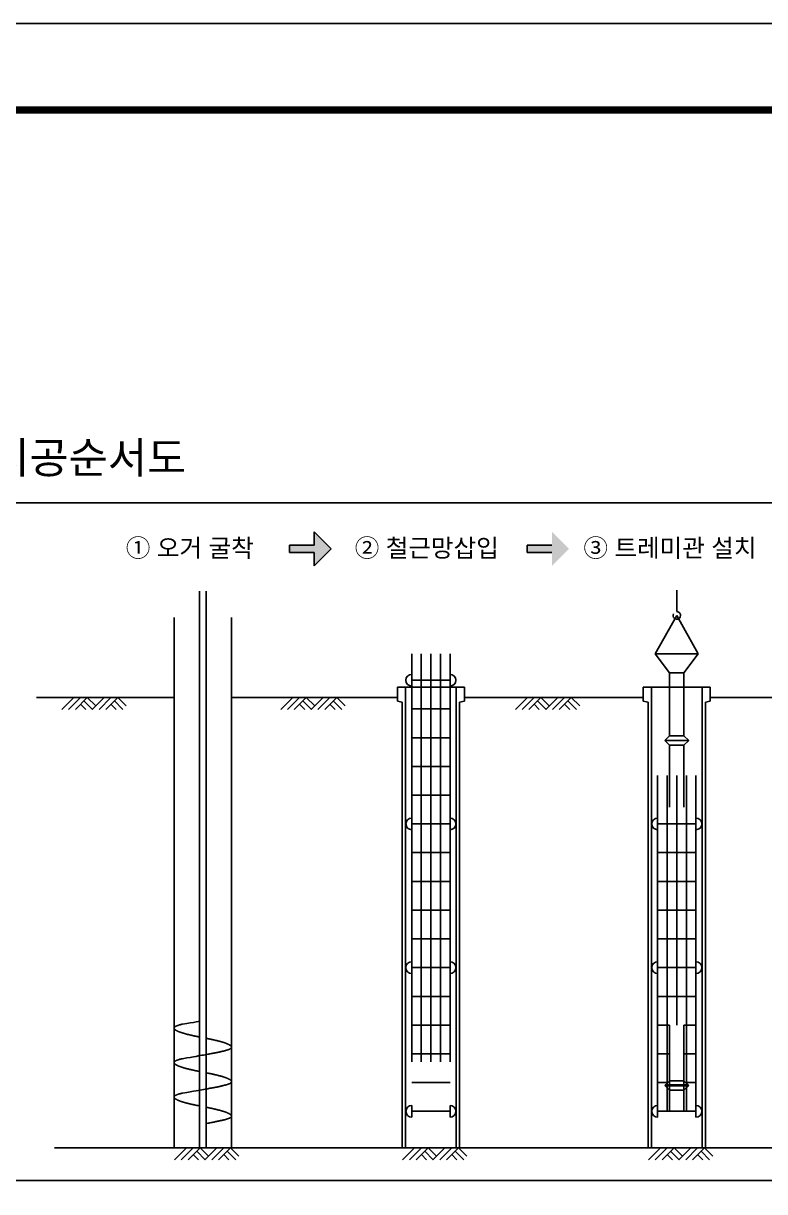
# Model space of a CAD drawing. Header units: millimetres. Extents: x 1073475 to 2890243, y -1340830 to -367733.
# Drawn here: x 2765206 to 2766748, y -370163 to -367733 of the extents above; entities that cross this region are included whole.
import ezdxf
from ezdxf.enums import TextEntityAlignment as Align

# ---------------------------------------------------------------- set-up
doc = ezdxf.new("R2010")
doc.units = ezdxf.units.MM
doc.header["$LTSCALE"] = 50
doc.linetypes.add('CENTER2', pattern=[28.575, 19.05, -3.175, 3.175, -3.175])
for name, color, linetype in [('0-TEXT-1', 7, 'Continuous'), ('11', 11, 'Continuous'), ('2', 3, 'Continuous'), ('3', 3, 'Continuous'), ('4', 4, 'Continuous'), ('5', 6, 'CENTER2'), ('6', 6, 'Continuous'), ('C-DIM', 7, 'Continuous'), ('C-DIM-1', 9, 'Continuous'), ('TEX', 3, 'Continuous'), ('TEXT', 3, 'Continuous'), ('단면', 4, 'Continuous')]:
    doc.layers.add(name, color=color, linetype=linetype)
doc.styles.add('RXHG', font='arial.ttf')
doc.styles.add('돋움', font='')
doc.styles.get('돋움').set_extended_font_data('Dotum')

# ---------------------------------------------------------------- blocks, each defined once
blk = doc.blocks.new('dbox')
at = {"layer": '11'}
blk.add_line((4288, 57600), (81088, 57600), dxfattribs=at)
at = {"layer": '11', "const_width": 150}
blk.add_lwpolyline([(81088, 1800), (4288, 1800), (4288, 57600), (81088, 57600)], close=True, dxfattribs=at)
at = {"layer": 'TEXT', "color": 7}
blk.add_line((0, 59400), (84100, 59400), dxfattribs=at)
at = {"layer": 'TEX', "color": 6, "linetype": 'Continuous', "style": 'RXHG', "width": 1}
for tag, p in [('일자', (76628, 15972)), ('축척', (76628, 13925)), ('설계번호', (76684, 12170))]:
    blk.add_attdef(tag, p, '', height=300, dxfattribs=at)
at = {"layer": 'TEX', "color": 7, "linetype": 'Continuous', "style": 'RXHG', "width": 1}
blk.add_attdef('파일명', (81840, 4453), '', height=300, rotation=90, dxfattribs=at)
at = {"layer": 'TEX', "linetype": 'Continuous', "style": 'RXHG', "width": 1}
for tag, p in [('도면명-1', (77799, 3389)), ('도면명-2', (77799, 2662))]:
    blk.add_attdef(tag, text='', height=400, dxfattribs=at).set_placement(p, align=Align.CENTER)
blk = doc.blocks.new('GRNDMRK')
at = {"color": 3}
for p, q in [((-6.41, -2.5), (-3.91, 0)), ((-5, -2.5), (-2.5, 0)), ((-3.59, -2.5), (-1.09, 0)), ((-1.09, 0), (0.67, -1.76)), ((-0.07, -2.5), (2.43, 0)), ((1.35, -2.5), (3.85, 0)), ((2.76, -2.5), (5.26, 0)), ((5.26, 0), (7.02, -1.76)), ((-2.5, -1.41), (-1.41, -2.5)), ((-1.79, -0.71), (0, -2.5)), ((3.85, -1.41), (4.93, -2.5)), ((4.55, -0.71), (6.35, -2.5))]:
    blk.add_line(p, q, dxfattribs=at)
blk = doc.blocks.new('A$C6A673AB1')
at = {"layer": '6'}
blk.add_hatch(color=256, dxfattribs=at).paths.add_polyline_path([(-50.3, -897.5), (-51.4, -896.3), (-105.1, -896.3), (-106.2, -897.5), (-105.1, -898.6), (-51.4, -898.6)])
at = {"layer": 'C-DIM-1', "ltscale": 0.2}
h = blk.add_hatch(color=0, dxfattribs=at)
h.dxf.hatch_style = 1
h.paths.add_polyline_path([(-885.1, 355.4), (-925.1, 395.4), (-925.1, 364.1), (-982.6, 364.1), (-982.6, 346.7), (-925.1, 346.7), (-925.1, 315.4)])
h = blk.add_hatch(color=0, dxfattribs=at)
h.dxf.hatch_style = 1
h.paths.add_polyline_path([(-329.9, 355.4), (-369.9, 395.4), (-369.9, 364.1), (-427.5, 364.1), (-427.5, 346.7), (-369.9, 346.7), (-369.9, 315.4)])
at = {"layer": '2'}
for p, q in [((-1252.1, 195.1), (-1252.1, -1043.2)), ((-1117.9, 195.1), (-1117.9, -1043.2)), ((-730.8, 32.1), (-730.8, 0)), ((-730.8, 32.1), (-574.2, 32.1)), ((-711.7, 32.1), (-711.7, -1043.2)), ((-593.2, 32.1), (-593.2, -1043.2)), ((-574.2, 32.1), (-574.2, 0)), ((-156.5, 32.1), (-156.5, 0)), ((-156.5, 32.1), (0, 32.1)), ((-137.5, 32.1), (-137.5, -1043.2)), ((-19, 32.1), (-19, -1043.2)), ((0, 32.1), (0, 0)), ((-145.4, -2.8), (-156.5, 0)), ((-11.2, -2.8), (0, 0)), ((-719.6, -2.8), (-730.8, 0)), ((-719.6, -2.8), (-719.6, -1043.2)), ((-585.4, -2.8), (-574.2, 0)), ((-585.4, -2.8), (-585.4, -1043.2)), ((-145.4, -2.8), (-145.4, -1043.2)), ((-11.2, -2.8), (-11.2, -1043.2)), ((-1252.1, -1043.2), (-1117.9, -1043.2)), ((-719.6, -1043.2), (-585.4, -1043.2)), ((-145.4, -1043.2), (-11.2, -1043.2))]:
    blk.add_line(p, q, dxfattribs=at)
at = {"layer": '3'}
for p, q in [((-1573.4, 8.4), (-1252.1, 8.4)), ((-1117.9, 8.4), (-730.8, 8.4)), ((-574.2, 8.4), (-156.5, 8.4)), ((0, 8.4), (458.6, 8.4))]:
    blk.add_line(p, q, dxfattribs=at)
at = {"layer": '4'}
for p, q in [((-1192.8, -1043.2), (-1192.8, 256.5)), ((-1177.2, -1043.2), (-1177.2, 256.5)), ((-652.5, 48.6), (-607.8, 48.6)), ((-697.2, -18.5), (-607.8, -18.5)), ((-697.2, -85.6), (-607.8, -85.6)), ((-697.2, -152.7), (-607.8, -152.7)), ((-697.2, -219.7), (-607.8, -219.7)), ((-697.2, -286.8), (-607.8, -286.8)), ((-123, -286.8), (-33.5, -286.8)), ((-697.2, -353.9), (-607.8, -353.9)), ((-123, -353.9), (-33.5, -353.9)), ((-697.2, -421), (-607.8, -421)), ((-123, -421), (-33.5, -421)), ((-697.2, -488.1), (-607.8, -488.1)), ((-123, -488.1), (-33.5, -488.1)), ((-697.2, -555.2), (-607.8, -555.2)), ((-123, -555.2), (-33.5, -555.2)), ((-697.2, -622.3), (-607.8, -622.3)), ((-123, -622.3), (-33.5, -622.3)), ((-697.2, -689.4), (-607.8, -689.4)), ((-123, -689.4), (-33.5, -689.4)), ((-1252, -763.1), (-1252.1, -763.4)), ((-1252.1, -763.4), (-1252.1, -763.6)), ((-1252.1, -763.6), (-1252, -763.9)), ((-1251.9, -762.6), (-1252, -762.8)), ((-1252, -762.8), (-1252, -763.1)), ((-1251.8, -762.3), (-1251.9, -762.6)), ((-1251.6, -762), (-1251.8, -762.3)), ((-1251.5, -761.8), (-1251.6, -762)), ((-1251.2, -761.5), (-1251.5, -761.8)), ((-1251, -761.2), (-1251.2, -761.5)), ((-1250.7, -761), (-1251, -761.2)), ((-1250.4, -760.7), (-1250.7, -761)), ((-1250.1, -760.4), (-1250.4, -760.7)), ((-1249.7, -760.2), (-1250.1, -760.4)), ((-1249.3, -759.9), (-1249.7, -760.2)), ((-1248.8, -759.6), (-1249.3, -759.9)), ((-1248.3, -759.4), (-1248.8, -759.6)), ((-1247.8, -759.1), (-1248.3, -759.4)), ((-1247.2, -758.8), (-1247.8, -759.1)), ((-1246.6, -758.5), (-1247.2, -758.8)), ((-1245.9, -758.3), (-1246.6, -758.5)), ((-1245.2, -758), (-1245.9, -758.3)), ((-1244.4, -757.7), (-1245.2, -758)), ((-1243.6, -757.4), (-1244.4, -757.7)), ((-1242.8, -757.1), (-1243.6, -757.4)), ((-1241.9, -756.8), (-1242.8, -757.1)), ((-1240.9, -756.5), (-1241.9, -756.8)), ((-1239.9, -756.2), (-1240.9, -756.5)), ((-1238.8, -755.9), (-1239.9, -756.2)), ((-1237.7, -755.6), (-1238.8, -755.9)), ((-1236.5, -755.3), (-1237.7, -755.6)), ((-1235.3, -755), (-1236.5, -755.3)), ((-1234.3, -754.7), (-1235.3, -755)), ((-1232.6, -754.4), (-1234.3, -754.7)), ((-1222.7, -752.8), (-1232.6, -754.4)), ((-1214.2, -751.3), (-1222.7, -752.8)), ((-1207, -750.1), (-1214.2, -751.3)), ((-1200.9, -749), (-1207, -750.1)), ((-1195.7, -748.1), (-1200.9, -749)), ((-1192.8, -747.6), (-1195.7, -748.1)), ((-697.2, -756.5), (-607.8, -756.5)), ((-123, -756.5), (-95, -756.5)), ((-61.5, -756.5), (-33.5, -756.5)), ((-1252, -763.9), (-1252, -764.2)), ((-1252, -764.2), (-1251.9, -764.5)), ((-1251.9, -764.5), (-1251.8, -764.7)), ((-1251.8, -764.7), (-1251.7, -765)), ((-1251.7, -765), (-1251.5, -765.3)), ((-1251.5, -765.3), (-1251.3, -765.5)), ((-1251.3, -765.5), (-1251.1, -765.8)), ((-1251.1, -765.8), (-1250.9, -766.1)), ((-1250.9, -766.1), (-1250.6, -766.4)), ((-1250.6, -766.4), (-1250.3, -766.6)), ((-1250.3, -766.6), (-1250, -766.9)), ((-1250, -766.9), (-1249.7, -767.2)), ((-1249.7, -767.2), (-1249.4, -767.5)), ((-1249.4, -767.5), (-1249, -767.8)), ((-1249, -767.8), (-1248.6, -768)), ((-1248.6, -768), (-1248.2, -768.3)), ((-1248.2, -768.3), (-1247.7, -768.6)), ((-1247.7, -768.6), (-1247.3, -768.9)), ((-1247.3, -768.9), (-1246.8, -769.1)), ((-1246.8, -769.1), (-1246.3, -769.4)), ((-1246.3, -769.4), (-1245.7, -769.7)), ((-1245.7, -769.7), (-1245.2, -770)), ((-1245.2, -770), (-1244.6, -770.2)), ((-1244.6, -770.2), (-1244, -770.5)), ((-1244, -770.5), (-1243.4, -770.8)), ((-1243.4, -770.8), (-1242.8, -771.1)), ((-1242.8, -771.1), (-1242.2, -771.4)), ((-1242.2, -771.4), (-1241.5, -771.6)), ((-1241.5, -771.6), (-1240.8, -771.9)), ((-1240.8, -771.9), (-1240.1, -772.2)), ((-1240.1, -772.2), (-1239.4, -772.5)), ((-1239.4, -772.5), (-1238.7, -772.7)), ((-1238.7, -772.7), (-1237.9, -773)), ((-1237.9, -773), (-1237.2, -773.3)), ((-1237.2, -773.3), (-1236.4, -773.5)), ((-1236.4, -773.5), (-1235.6, -773.8)), ((-1235.6, -773.8), (-1234.8, -774.1)), ((-1234.8, -774.1), (-1234, -774.4)), ((-1234, -774.4), (-1233.1, -774.6)), ((-1233.1, -774.6), (-1232.3, -774.9)), ((-1232.3, -774.9), (-1231.4, -775.2)), ((-1231.4, -775.2), (-1230.5, -775.4)), ((-1230.5, -775.4), (-1229.6, -775.7)), ((-1229.6, -775.7), (-1228.7, -776)), ((-1228.7, -776), (-1227.8, -776.2)), ((-1227.8, -776.2), (-1226.9, -776.5)), ((-1226.9, -776.5), (-1225.9, -776.8)), ((-1225.9, -776.8), (-1225, -777)), ((-1225, -777), (-1224, -777.3)), ((-1224, -777.3), (-1223, -777.5)), ((-1223, -777.5), (-1222, -777.8)), ((-1222, -777.8), (-1221, -778.1)), ((-1221, -778.1), (-1220, -778.3)), ((-1220, -778.3), (-1219, -778.6)), ((-1219, -778.6), (-1218, -778.8)), ((-1218, -778.8), (-1217, -779.1)), ((-1217, -779.1), (-1215.9, -779.3)), ((-1215.9, -779.3), (-1214.9, -779.6)), ((-1214.9, -779.6), (-1213.8, -779.8)), ((-1213.8, -779.8), (-1212.7, -780.1)), ((-1212.7, -780.1), (-1211.7, -780.3)), ((-1211.7, -780.3), (-1210.6, -780.6)), ((-1210.6, -780.6), (-1209.5, -780.8)), ((-1209.5, -780.8), (-1208.4, -781)), ((-1208.4, -781), (-1207.3, -781.3)), ((-1207.3, -781.3), (-1206.2, -781.5)), ((-1206.2, -781.5), (-1205.1, -781.8)), ((-1205.1, -781.8), (-1204, -782)), ((-1204, -782), (-1202.9, -782.2)), ((-1202.9, -782.2), (-1201.8, -782.5)), ((-1201.8, -782.5), (-1200.6, -782.7)), ((-1200.6, -782.7), (-1199.5, -782.9)), ((-1199.5, -782.9), (-1198.4, -783.2)), ((-1198.4, -783.2), (-1197.2, -783.4)), ((-1197.2, -783.4), (-1196.1, -783.6)), ((-1196.1, -783.6), (-1192.8, -784.3)), ((-1177.2, -787.3), (-1166.1, -789.6)), ((-1175.2, -787.8), (-1174, -788)), ((-1174, -788), (-1172.9, -788.2)), ((-1172.9, -788.2), (-1171.7, -788.5)), ((-1171.7, -788.5), (-1170.6, -788.7)), ((-1170.6, -788.7), (-1169.5, -788.9)), ((-1169.5, -788.9), (-1168.4, -789.2)), ((-1168.4, -789.2), (-1167.2, -789.4)), ((-1166.1, -789.6), (-1165, -789.9)), ((-1165, -789.9), (-1163.9, -790.1)), ((-1163.9, -790.1), (-1162.8, -790.3)), ((-1162.8, -790.3), (-1161.7, -790.6)), ((-1161.7, -790.6), (-1160.6, -790.8)), ((-1160.6, -790.8), (-1159.5, -791.1)), ((-1159.5, -791.1), (-1158.4, -791.3)), ((-1158.4, -791.3), (-1157.4, -791.6)), ((-1157.4, -791.6), (-1156.3, -791.8)), ((-1156.3, -791.8), (-1155.2, -792.1)), ((-1155.2, -792.1), (-1154.2, -792.3)), ((-1154.2, -792.3), (-1153.1, -792.6)), ((-1153.1, -792.6), (-1152.1, -792.8)), ((-1152.1, -792.8), (-1151.1, -793.1)), ((-1151.1, -793.1), (-1150.1, -793.3)), ((-1150.1, -793.3), (-1149.1, -793.6)), ((-1149.1, -793.6), (-1148.1, -793.8)), ((-1148.1, -793.8), (-1147.1, -794.1)), ((-1147.1, -794.1), (-1146.1, -794.3)), ((-1146.1, -794.3), (-1145.1, -794.6)), ((-1145.1, -794.6), (-1144.2, -794.9)), ((-1144.2, -794.9), (-1143.2, -795.1)), ((-1143.2, -795.1), (-1142.3, -795.4)), ((-1142.3, -795.4), (-1141.4, -795.7)), ((-1140.3, -818), (-1141.9, -818.3)), ((-1141.4, -795.7), (-1140.5, -795.9)), ((-1140.5, -795.9), (-1139.6, -796.2)), ((-1138.9, -817.6), (-1140.3, -818)), ((-1139.6, -796.2), (-1138.7, -796.5)), ((-1137.5, -817.3), (-1138.9, -817.6)), ((-1138.7, -796.5), (-1137.8, -796.7)), ((-1137.8, -796.7), (-1137, -797)), ((-1136.1, -817), (-1137.5, -817.3)), ((-1137, -797), (-1136.2, -797.3)), ((-1136.2, -797.3), (-1135.3, -797.5)), ((-1134.8, -816.6), (-1136.1, -817)), ((-1135.3, -797.5), (-1134.5, -797.8)), ((-1133.6, -816.3), (-1134.8, -816.6)), ((-1134.5, -797.8), (-1133.7, -798.1)), ((-1133.7, -798.1), (-1132.9, -798.3)), ((-1132.4, -816), (-1133.6, -816.3)), ((-1132.9, -798.3), (-1132.2, -798.6)), ((-1131.3, -815.7), (-1132.4, -816)), ((-1132.2, -798.6), (-1131.4, -798.9)), ((-1131.4, -798.9), (-1130.7, -799.2)), ((-1130.2, -815.4), (-1131.3, -815.7)), ((-1130.7, -799.2), (-1130, -799.4)), ((-1129.2, -815.1), (-1130.2, -815.4)), ((-1130, -799.4), (-1129.3, -799.7)), ((-1129.3, -799.7), (-1128.6, -800)), ((-1128.2, -814.8), (-1129.2, -815.1)), ((-1128.6, -800), (-1128, -800.3)), ((-1127.3, -814.5), (-1128.2, -814.8)), ((-1128, -800.3), (-1127.3, -800.5)), ((-1127.3, -800.5), (-1126.7, -800.8)), ((-1126.5, -814.2), (-1127.3, -814.5)), ((-1126.7, -800.8), (-1126.1, -801.1)), ((-1125.7, -813.9), (-1126.5, -814.2)), ((-1126.1, -801.1), (-1125.5, -801.4)), ((-1124.9, -813.6), (-1125.7, -813.9)), ((-1125.5, -801.4), (-1124.9, -801.7)), ((-1124.9, -801.7), (-1124.4, -801.9)), ((-1124.2, -813.4), (-1124.9, -813.6)), ((-1124.4, -801.9), (-1123.9, -802.2)), ((-1123.5, -813.1), (-1124.2, -813.4)), ((-1123.9, -802.2), (-1123.3, -802.5)), ((-1122.9, -812.8), (-1123.5, -813.1)), ((-1123.3, -802.5), (-1122.9, -802.8)), ((-1122.9, -802.8), (-1122.4, -803)), ((-1122.3, -812.5), (-1122.9, -812.8)), ((-1122.4, -803), (-1122, -803.3)), ((-1121.8, -812.3), (-1122.3, -812.5)), ((-1122, -803.3), (-1121.5, -803.6)), ((-1121.3, -812), (-1121.8, -812.3)), ((-1121.5, -803.6), (-1121.1, -803.9)), ((-1120.8, -811.7), (-1121.3, -812)), ((-1121.1, -803.9), (-1120.8, -804.1)), ((-1120.8, -804.1), (-1120.4, -804.4)), ((-1120.4, -811.5), (-1120.8, -811.7)), ((-1120.4, -804.4), (-1120.1, -804.7)), ((-1120, -811.2), (-1120.4, -811.5)), ((-1120.1, -804.7), (-1119.8, -805)), ((-1119.7, -810.9), (-1120, -811.2)), ((-1119.8, -805), (-1119.5, -805.3)), ((-1119.4, -810.7), (-1119.7, -810.9)), ((-1119.5, -805.3), (-1119.2, -805.5)), ((-1119.1, -810.4), (-1119.4, -810.7)), ((-1119.2, -805.5), (-1119, -805.8)), ((-1118.9, -810.1), (-1119.1, -810.4)), ((-1119, -805.8), (-1118.8, -806.1)), ((-1118.7, -809.9), (-1118.9, -810.1)), ((-1118.8, -806.1), (-1118.6, -806.3)), ((-1118.5, -809.6), (-1118.7, -809.9)), ((-1118.6, -806.3), (-1118.4, -806.6)), ((-1118.3, -809.3), (-1118.5, -809.6)), ((-1118.4, -806.6), (-1118.3, -806.9)), ((-1118.3, -806.9), (-1118.2, -807.2)), ((-1118.2, -809.1), (-1118.3, -809.3)), ((-1118.2, -807.2), (-1118.1, -807.4)), ((-1118.1, -808.8), (-1118.2, -809.1)), ((-1118.1, -807.4), (-1118.1, -807.7)), ((-1118.1, -807.7), (-1118, -808)), ((-1118, -808.3), (-1118.1, -808.5)), ((-1118.1, -808.5), (-1118.1, -808.8)), ((-1118, -808), (-1118, -808.3)), ((-1252, -843.6), (-1252.1, -843.8)), ((-1252.1, -843.8), (-1252.1, -844.1)), ((-1252.1, -844.1), (-1252, -844.4)), ((-1251.9, -843), (-1252, -843.3)), ((-1252, -843.3), (-1252, -843.6)), ((-1252, -844.4), (-1252, -844.6)), ((-1252, -844.6), (-1251.9, -844.9)), ((-1251.8, -842.8), (-1251.9, -843)), ((-1251.9, -844.9), (-1251.8, -845.2)), ((-1251.6, -842.5), (-1251.8, -842.8)), ((-1251.8, -845.2), (-1251.7, -845.5)), ((-1251.7, -845.5), (-1251.5, -845.7)), ((-1251.5, -842.2), (-1251.6, -842.5)), ((-1251.2, -842), (-1251.5, -842.2)), ((-1251, -841.7), (-1251.2, -842)), ((-1250.7, -841.4), (-1251, -841.7)), ((-1250.4, -841.2), (-1250.7, -841.4)), ((-1250.1, -840.9), (-1250.4, -841.2)), ((-1249.7, -840.6), (-1250.1, -840.9)), ((-1249.3, -840.4), (-1249.7, -840.6)), ((-1248.8, -840.1), (-1249.3, -840.4)), ((-1248.3, -839.8), (-1248.8, -840.1)), ((-1247.8, -839.6), (-1248.3, -839.8)), ((-1247.2, -839.3), (-1247.8, -839.6)), ((-1246.6, -839), (-1247.2, -839.3)), ((-1245.9, -838.7), (-1246.6, -839)), ((-1245.2, -838.5), (-1245.9, -838.7)), ((-1244.4, -838.2), (-1245.2, -838.5)), ((-1243.6, -837.9), (-1244.4, -838.2)), ((-1242.8, -837.6), (-1243.6, -837.9)), ((-1241.9, -837.3), (-1242.8, -837.6)), ((-1240.9, -837), (-1241.9, -837.3)), ((-1239.9, -836.7), (-1240.9, -837)), ((-1238.8, -836.4), (-1239.9, -836.7)), ((-1237.7, -836.1), (-1238.8, -836.4)), ((-1236.5, -835.8), (-1237.7, -836.1)), ((-1235.3, -835.5), (-1236.5, -835.8)), ((-1234.3, -835.2), (-1235.3, -835.5)), ((-1232.6, -834.9), (-1234.3, -835.2)), ((-1222.7, -833.2), (-1232.6, -834.9)), ((-1214.2, -831.8), (-1222.7, -833.2)), ((-1207, -830.5), (-1214.2, -831.8)), ((-1200.9, -829.5), (-1207, -830.5)), ((-1195.7, -828.6), (-1200.9, -829.5)), ((-1191.2, -827.8), (-1195.7, -828.6)), ((-1187.1, -827.1), (-1191.2, -827.8)), ((-1183.4, -826.4), (-1187.1, -827.1)), ((-1179.9, -825.8), (-1183.4, -826.4)), ((-1176.7, -825.2), (-1179.9, -825.8)), ((-1173.7, -824.7), (-1176.7, -825.2)), ((-1170.9, -824.1), (-1173.7, -824.7)), ((-1168.3, -823.7), (-1170.9, -824.1)), ((-1165.8, -823.2), (-1168.3, -823.7)), ((-1163.4, -822.7), (-1165.8, -823.2)), ((-1161.1, -822.3), (-1163.4, -822.7)), ((-1158.8, -821.8), (-1161.1, -822.3)), ((-1156.7, -821.4), (-1158.8, -821.8)), ((-1154.6, -821), (-1156.7, -821.4)), ((-1152.5, -820.6), (-1154.6, -821)), ((-1150.6, -820.2), (-1152.5, -820.6)), ((-1148.7, -819.8), (-1150.6, -820.2)), ((-1146.9, -819.4), (-1148.7, -819.8)), ((-1145.2, -819.1), (-1146.9, -819.4)), ((-1143.5, -818.7), (-1145.2, -819.1)), ((-1141.9, -818.3), (-1143.5, -818.7)), ((-697.2, -823.6), (-607.8, -823.6)), ((-123, -823.6), (-95, -823.6)), ((-61.5, -823.6), (-33.5, -823.6)), ((-1251.5, -845.7), (-1251.3, -846)), ((-1251.3, -846), (-1251.1, -846.3)), ((-1251.1, -846.3), (-1250.9, -846.6)), ((-1250.9, -846.6), (-1250.6, -846.8)), ((-1250.6, -846.8), (-1250.3, -847.1)), ((-1250.3, -847.1), (-1250, -847.4)), ((-1250, -847.4), (-1249.7, -847.7)), ((-1249.7, -847.7), (-1249.4, -847.9)), ((-1249.4, -847.9), (-1249, -848.2)), ((-1249, -848.2), (-1248.6, -848.5)), ((-1248.6, -848.5), (-1248.2, -848.8)), ((-1248.2, -848.8), (-1247.7, -849)), ((-1247.7, -849), (-1247.3, -849.3)), ((-1247.3, -849.3), (-1246.8, -849.6)), ((-1246.8, -849.6), (-1246.3, -849.9)), ((-1246.3, -849.9), (-1245.7, -850.2)), ((-1245.7, -850.2), (-1245.2, -850.4)), ((-1245.2, -850.4), (-1244.6, -850.7)), ((-1244.6, -850.7), (-1244, -851)), ((-1244, -851), (-1243.4, -851.3)), ((-1243.4, -851.3), (-1242.8, -851.5)), ((-1242.8, -851.5), (-1242.2, -851.8)), ((-1242.2, -851.8), (-1241.5, -852.1)), ((-1241.5, -852.1), (-1240.8, -852.4)), ((-1240.8, -852.4), (-1240.1, -852.6)), ((-1240.1, -852.6), (-1239.4, -852.9)), ((-1239.4, -852.9), (-1238.7, -853.2)), ((-1238.7, -853.2), (-1237.9, -853.5)), ((-1237.9, -853.5), (-1237.2, -853.7)), ((-1237.2, -853.7), (-1236.4, -854)), ((-1236.4, -854), (-1235.6, -854.3)), ((-1235.6, -854.3), (-1234.8, -854.6)), ((-1234.8, -854.6), (-1234, -854.8)), ((-1234, -854.8), (-1233.1, -855.1)), ((-1233.1, -855.1), (-1232.3, -855.4)), ((-1232.3, -855.4), (-1231.4, -855.6)), ((-1231.4, -855.6), (-1230.5, -855.9)), ((-1230.5, -855.9), (-1229.6, -856.2)), ((-1229.6, -856.2), (-1228.7, -856.4)), ((-1228.7, -856.4), (-1227.8, -856.7)), ((-1227.8, -856.7), (-1226.9, -857)), ((-1226.9, -857), (-1225.9, -857.2)), ((-1225.9, -857.2), (-1225, -857.5)), ((-1225, -857.5), (-1224, -857.7)), ((-1224, -857.7), (-1223, -858)), ((-1223, -858), (-1222, -858.3)), ((-1222, -858.3), (-1221, -858.5)), ((-1221, -858.5), (-1220, -858.8)), ((-1220, -858.8), (-1219, -859)), ((-1219, -859), (-1218, -859.3)), ((-1218, -859.3), (-1217, -859.5)), ((-1217, -859.5), (-1215.9, -859.8)), ((-1215.9, -859.8), (-1214.9, -860)), ((-1214.9, -860), (-1213.8, -860.3)), ((-1213.8, -860.3), (-1212.7, -860.5)), ((-1212.7, -860.5), (-1211.7, -860.8)), ((-1211.7, -860.8), (-1210.6, -861)), ((-1210.6, -861), (-1209.5, -861.3)), ((-1209.5, -861.3), (-1208.4, -861.5)), ((-1208.4, -861.5), (-1207.3, -861.7)), ((-1207.3, -861.7), (-1206.2, -862)), ((-1206.2, -862), (-1205.1, -862.2)), ((-1205.1, -862.2), (-1204, -862.5)), ((-1204, -862.5), (-1202.9, -862.7)), ((-1202.9, -862.7), (-1201.8, -862.9)), ((-1201.8, -862.9), (-1200.6, -863.2)), ((-1200.6, -863.2), (-1199.5, -863.4)), ((-1199.5, -863.4), (-1198.4, -863.6)), ((-1198.4, -863.6), (-1197.2, -863.9)), ((-1197.2, -863.9), (-1196.1, -864.1)), ((-1196.1, -864.1), (-1192.8, -864.8)), ((-1177.2, -867.8), (-1166.1, -870.1)), ((-1175.2, -868.2), (-1174, -868.5)), ((-1174, -868.5), (-1172.9, -868.7)), ((-1172.9, -868.7), (-1171.7, -868.9)), ((-1171.7, -868.9), (-1170.6, -869.2)), ((-1170.6, -869.2), (-1169.5, -869.4)), ((-1169.5, -869.4), (-1168.4, -869.6)), ((-1168.4, -869.6), (-1167.2, -869.9)), ((-1166.1, -870.1), (-1165, -870.3)), ((-1165, -870.3), (-1163.9, -870.6)), ((-1163.9, -870.6), (-1162.8, -870.8)), ((-1162.8, -870.8), (-1161.7, -871.1)), ((-1161.7, -871.1), (-1160.6, -871.3)), ((-1160.6, -871.3), (-1159.5, -871.5)), ((-1159.5, -871.5), (-1158.4, -871.8)), ((-1158.4, -871.8), (-1157.4, -872)), ((-1157.4, -872), (-1156.3, -872.3)), ((-1156.3, -872.3), (-1155.2, -872.5)), ((-1155.2, -872.5), (-1154.2, -872.8)), ((-1154.2, -872.8), (-1153.1, -873)), ((-1153.1, -873), (-1152.1, -873.3)), ((-1152.1, -873.3), (-1151.1, -873.5)), ((-1151.1, -873.5), (-1150.1, -873.8)), ((-1150.1, -873.8), (-1149.1, -874)), ((-1149.1, -874), (-1148.1, -874.3)), ((-1146.9, -899.9), (-1148.7, -900.3)), ((-1148.1, -874.3), (-1147.1, -874.6)), ((-1147.1, -874.6), (-1146.1, -874.8)), ((-1145.2, -899.5), (-1146.9, -899.9)), ((-1146.1, -874.8), (-1145.1, -875.1)), ((-1143.5, -899.2), (-1145.2, -899.5)), ((-1145.1, -875.1), (-1144.2, -875.3)), ((-1144.2, -875.3), (-1143.2, -875.6)), ((-1141.9, -898.8), (-1143.5, -899.2)), ((-1143.2, -875.6), (-1142.3, -875.9)), ((-1142.3, -875.9), (-1141.4, -876.1)), ((-1140.3, -898.5), (-1141.9, -898.8)), ((-1141.4, -876.1), (-1140.5, -876.4)), ((-1140.5, -876.4), (-1139.6, -876.7)), ((-1138.9, -898.1), (-1140.3, -898.5)), ((-1139.6, -876.7), (-1138.7, -876.9)), ((-1137.5, -897.8), (-1138.9, -898.1)), ((-1138.7, -876.9), (-1137.8, -877.2)), ((-1137.8, -877.2), (-1137, -877.5)), ((-1136.1, -897.4), (-1137.5, -897.8)), ((-1137, -877.5), (-1136.2, -877.7)), ((-1136.2, -877.7), (-1135.3, -878)), ((-1134.8, -897.1), (-1136.1, -897.4)), ((-1135.3, -878), (-1134.5, -878.3)), ((-1133.6, -896.8), (-1134.8, -897.1)), ((-1134.5, -878.3), (-1133.7, -878.6)), ((-1133.7, -878.6), (-1132.9, -878.8)), ((-1132.4, -896.5), (-1133.6, -896.8)), ((-1132.9, -878.8), (-1132.2, -879.1)), ((-1131.3, -896.2), (-1132.4, -896.5)), ((-1132.2, -879.1), (-1131.4, -879.4)), ((-1131.4, -879.4), (-1130.7, -879.6)), ((-1130.2, -895.9), (-1131.3, -896.2)), ((-1130.7, -879.6), (-1130, -879.9)), ((-1129.2, -895.6), (-1130.2, -895.9)), ((-1130, -879.9), (-1129.3, -880.2)), ((-1129.3, -880.2), (-1128.6, -880.5)), ((-1128.2, -895.3), (-1129.2, -895.6)), ((-1128.6, -880.5), (-1128, -880.7)), ((-1127.3, -895), (-1128.2, -895.3)), ((-1128, -880.7), (-1127.3, -881)), ((-1127.3, -881), (-1126.7, -881.3)), ((-1126.5, -894.7), (-1127.3, -895)), ((-1126.7, -881.3), (-1126.1, -881.6)), ((-1125.7, -894.4), (-1126.5, -894.7)), ((-1126.1, -881.6), (-1125.5, -881.9)), ((-1124.9, -894.1), (-1125.7, -894.4)), ((-1125.5, -881.9), (-1124.9, -882.1)), ((-1124.9, -882.1), (-1124.4, -882.4)), ((-1124.2, -893.8), (-1124.9, -894.1)), ((-1124.4, -882.4), (-1123.9, -882.7)), ((-1123.5, -893.6), (-1124.2, -893.8)), ((-1123.9, -882.7), (-1123.3, -883)), ((-1122.9, -893.3), (-1123.5, -893.6)), ((-1123.3, -883), (-1122.9, -883.2)), ((-1122.9, -883.2), (-1122.4, -883.5)), ((-1122.3, -893), (-1122.9, -893.3)), ((-1122.4, -883.5), (-1122, -883.8)), ((-1121.8, -892.7), (-1122.3, -893)), ((-1122, -883.8), (-1121.5, -884.1)), ((-1121.3, -892.5), (-1121.8, -892.7)), ((-1121.5, -884.1), (-1121.1, -884.3)), ((-1120.8, -892.2), (-1121.3, -892.5)), ((-1121.1, -884.3), (-1120.8, -884.6)), ((-1120.8, -884.6), (-1120.4, -884.9)), ((-1120.4, -891.9), (-1120.8, -892.2)), ((-1120.4, -884.9), (-1120.1, -885.2)), ((-1120, -891.7), (-1120.4, -891.9)), ((-1120.1, -885.2), (-1119.8, -885.4)), ((-1119.7, -891.4), (-1120, -891.7)), ((-1119.8, -885.4), (-1119.5, -885.7)), ((-1119.4, -891.1), (-1119.7, -891.4)), ((-1119.5, -885.7), (-1119.2, -886)), ((-1119.1, -890.9), (-1119.4, -891.1)), ((-1119.2, -886), (-1119, -886.3)), ((-1118.9, -890.6), (-1119.1, -890.9)), ((-1119, -886.3), (-1118.8, -886.6)), ((-1118.7, -890.3), (-1118.9, -890.6)), ((-1118.8, -886.6), (-1118.6, -886.8)), ((-1118.5, -890.1), (-1118.7, -890.3)), ((-1118.6, -886.8), (-1118.4, -887.1)), ((-1118.3, -889.8), (-1118.5, -890.1)), ((-1118.4, -887.1), (-1118.3, -887.4)), ((-1118.3, -887.4), (-1118.2, -887.6)), ((-1118.2, -889.5), (-1118.3, -889.8)), ((-1118.2, -887.6), (-1118.1, -887.9)), ((-1118.1, -889.3), (-1118.2, -889.5)), ((-1118.1, -887.9), (-1118.1, -888.2)), ((-1118.1, -888.2), (-1118, -888.5)), ((-1118, -888.7), (-1118.1, -889)), ((-1118.1, -889), (-1118.1, -889.3)), ((-1118, -888.5), (-1118, -888.7)), ((-697.2, -890.7), (-607.8, -890.7)), ((-123, -890.7), (-99.4, -890.7)), ((-57.1, -890.7), (-33.5, -890.7)), ((-1252, -924), (-1252.1, -924.3)), ((-1252.1, -924.3), (-1252.1, -924.6)), ((-1252.1, -924.6), (-1252, -924.8)), ((-1251.9, -923.5), (-1252, -923.8)), ((-1252, -923.8), (-1252, -924)), ((-1252, -924.8), (-1252, -925.1)), ((-1252, -925.1), (-1251.9, -925.4)), ((-1251.8, -923.2), (-1251.9, -923.5)), ((-1251.9, -925.4), (-1251.8, -925.7)), ((-1251.6, -923), (-1251.8, -923.2)), ((-1251.8, -925.7), (-1251.7, -925.9)), ((-1251.7, -925.9), (-1251.5, -926.2)), ((-1251.5, -922.7), (-1251.6, -923)), ((-1251.2, -922.4), (-1251.5, -922.7)), ((-1251.5, -926.2), (-1251.3, -926.5)), ((-1251.3, -926.5), (-1251.1, -926.8)), ((-1251, -922.2), (-1251.2, -922.4)), ((-1251.1, -926.8), (-1250.9, -927)), ((-1250.7, -921.9), (-1251, -922.2)), ((-1250.9, -927), (-1250.6, -927.3)), ((-1250.4, -921.6), (-1250.7, -921.9)), ((-1250.6, -927.3), (-1250.3, -927.6)), ((-1250.1, -921.4), (-1250.4, -921.6)), ((-1249.7, -921.1), (-1250.1, -921.4)), ((-1249.3, -920.8), (-1249.7, -921.1)), ((-1248.8, -920.6), (-1249.3, -920.8)), ((-1248.3, -920.3), (-1248.8, -920.6)), ((-1247.8, -920), (-1248.3, -920.3)), ((-1247.2, -919.8), (-1247.8, -920)), ((-1246.6, -919.5), (-1247.2, -919.8)), ((-1245.9, -919.2), (-1246.6, -919.5)), ((-1245.2, -918.9), (-1245.9, -919.2)), ((-1244.4, -918.6), (-1245.2, -918.9)), ((-1243.6, -918.4), (-1244.4, -918.6)), ((-1242.8, -918.1), (-1243.6, -918.4)), ((-1241.9, -917.8), (-1242.8, -918.1)), ((-1240.9, -917.5), (-1241.9, -917.8)), ((-1239.9, -917.2), (-1240.9, -917.5)), ((-1238.8, -916.9), (-1239.9, -917.2)), ((-1237.7, -916.6), (-1238.8, -916.9)), ((-1236.5, -916.2), (-1237.7, -916.6)), ((-1235.3, -915.9), (-1236.5, -916.2)), ((-1234.3, -915.7), (-1235.3, -915.9)), ((-1232.6, -915.4), (-1234.3, -915.7)), ((-1222.7, -913.7), (-1232.6, -915.4)), ((-1214.2, -912.2), (-1222.7, -913.7)), ((-1207, -911), (-1214.2, -912.2)), ((-1200.9, -910), (-1207, -911)), ((-1195.7, -909), (-1200.9, -910)), ((-1191.2, -908.3), (-1195.7, -909)), ((-1187.1, -907.5), (-1191.2, -908.3)), ((-1183.4, -906.9), (-1187.1, -907.5)), ((-1179.9, -906.3), (-1183.4, -906.9)), ((-1176.7, -905.7), (-1179.9, -906.3)), ((-1173.7, -905.1), (-1176.7, -905.7)), ((-1170.9, -904.6), (-1173.7, -905.1)), ((-1168.3, -904.1), (-1170.9, -904.6)), ((-1165.8, -903.7), (-1168.3, -904.1)), ((-1163.4, -903.2), (-1165.8, -903.7)), ((-1161.1, -902.8), (-1163.4, -903.2)), ((-1158.8, -902.3), (-1161.1, -902.8)), ((-1156.7, -901.9), (-1158.8, -902.3)), ((-1154.6, -901.5), (-1156.7, -901.9)), ((-1152.5, -901.1), (-1154.6, -901.5)), ((-1150.6, -900.7), (-1152.5, -901.1)), ((-1148.7, -900.3), (-1150.6, -900.7)), ((-1250.3, -927.6), (-1250, -927.9)), ((-1250, -927.9), (-1249.7, -928.1)), ((-1249.7, -928.1), (-1249.4, -928.4)), ((-1249.4, -928.4), (-1249, -928.7)), ((-1249, -928.7), (-1248.6, -929)), ((-1248.6, -929), (-1248.2, -929.2)), ((-1248.2, -929.2), (-1247.7, -929.5)), ((-1247.7, -929.5), (-1247.3, -929.8)), ((-1247.3, -929.8), (-1246.8, -930.1)), ((-1246.8, -930.1), (-1246.3, -930.4)), ((-1246.3, -930.4), (-1245.7, -930.6)), ((-1245.7, -930.6), (-1245.2, -930.9)), ((-1245.2, -930.9), (-1244.6, -931.2)), ((-1244.6, -931.2), (-1244, -931.5)), ((-1244, -931.5), (-1243.4, -931.7)), ((-1243.4, -931.7), (-1242.8, -932)), ((-1242.8, -932), (-1242.2, -932.3)), ((-1242.2, -932.3), (-1241.5, -932.6)), ((-1241.5, -932.6), (-1240.8, -932.8)), ((-1240.8, -932.8), (-1240.1, -933.1)), ((-1240.1, -933.1), (-1239.4, -933.4)), ((-1239.4, -933.4), (-1238.7, -933.7)), ((-1238.7, -933.7), (-1237.9, -933.9)), ((-1237.9, -933.9), (-1237.2, -934.2)), ((-1237.2, -934.2), (-1236.4, -934.5)), ((-1236.4, -934.5), (-1235.6, -934.8)), ((-1235.6, -934.8), (-1234.8, -935)), ((-1234.8, -935), (-1234, -935.3)), ((-1234, -935.3), (-1233.1, -935.6)), ((-1233.1, -935.6), (-1232.3, -935.8)), ((-1232.3, -935.8), (-1231.4, -936.1)), ((-1231.4, -936.1), (-1230.5, -936.4)), ((-1230.5, -936.4), (-1229.6, -936.6)), ((-1229.6, -936.6), (-1228.7, -936.9)), ((-1228.7, -936.9), (-1227.8, -937.2)), ((-1227.8, -937.2), (-1226.9, -937.4)), ((-1226.9, -937.4), (-1225.9, -937.7)), ((-1225.9, -937.7), (-1225, -938)), ((-1225, -938), (-1224, -938.2)), ((-1224, -938.2), (-1223, -938.5)), ((-1223, -938.5), (-1222, -938.7)), ((-1222, -938.7), (-1221, -939)), ((-1221, -939), (-1220, -939.2)), ((-1220, -939.2), (-1219, -939.5)), ((-1219, -939.5), (-1218, -939.8)), ((-1218, -939.8), (-1217, -940)), ((-1217, -940), (-1215.9, -940.3)), ((-1215.9, -940.3), (-1214.9, -940.5)), ((-1214.9, -940.5), (-1213.8, -940.8)), ((-1213.8, -940.8), (-1212.7, -941)), ((-1212.7, -941), (-1211.7, -941.2)), ((-1211.7, -941.2), (-1210.6, -941.5)), ((-1210.6, -941.5), (-1209.5, -941.7)), ((-1209.5, -941.7), (-1208.4, -942)), ((-1208.4, -942), (-1207.3, -942.2)), ((-1207.3, -942.2), (-1206.2, -942.5)), ((-1206.2, -942.5), (-1205.1, -942.7)), ((-1205.1, -942.7), (-1204, -942.9)), ((-1204, -942.9), (-1202.9, -943.2)), ((-1202.9, -943.2), (-1201.8, -943.4)), ((-1201.8, -943.4), (-1200.6, -943.6)), ((-1200.6, -943.6), (-1199.5, -943.9)), ((-1199.5, -943.9), (-1198.4, -944.1)), ((-1198.4, -944.1), (-1197.2, -944.3)), ((-1197.2, -944.3), (-1196.1, -944.6)), ((-1196.1, -944.6), (-1192.8, -945.2)), ((-1177.2, -948.2), (-1166.1, -950.6)), ((-1175.2, -948.7), (-1174, -948.9)), ((-1174, -948.9), (-1172.9, -949.2)), ((-1172.9, -949.2), (-1171.7, -949.4)), ((-1171.7, -949.4), (-1170.6, -949.6)), ((-1170.6, -949.6), (-1169.5, -949.9)), ((-1169.5, -949.9), (-1168.4, -950.1)), ((-1168.4, -950.1), (-1167.2, -950.3)), ((-1166.1, -950.6), (-1165, -950.8)), ((-1165, -950.8), (-1163.9, -951)), ((-1163.9, -951), (-1162.8, -951.3)), ((-1162.8, -951.3), (-1161.7, -951.5)), ((-1161.7, -951.5), (-1160.6, -951.8)), ((-1160.6, -951.8), (-1159.5, -952)), ((-1159.5, -952), (-1158.4, -952.3)), ((-1158.4, -952.3), (-1157.4, -952.5)), ((-1157.4, -952.5), (-1156.3, -952.7)), ((-1156.3, -952.7), (-1155.2, -953)), ((-1155.2, -953), (-1154.2, -953.2)), ((-1154.2, -953.2), (-1153.1, -953.5)), ((-1153.1, -953.5), (-1152.1, -953.7)), ((-1152.1, -953.7), (-1151.1, -954)), ((-1151.1, -954), (-1150.1, -954.3)), ((-1150.1, -954.3), (-1149.1, -954.5)), ((-1149.1, -954.5), (-1148.1, -954.8)), ((-1152.5, -981.5), (-1154.6, -981.9)), ((-1150.6, -981.1), (-1152.5, -981.5)), ((-1148.7, -980.8), (-1150.6, -981.1)), ((-1146.9, -980.4), (-1148.7, -980.8)), ((-1148.1, -954.8), (-1147.1, -955)), ((-1147.1, -955), (-1146.1, -955.3)), ((-1145.2, -980), (-1146.9, -980.4)), ((-1146.1, -955.3), (-1145.1, -955.5)), ((-1143.5, -979.6), (-1145.2, -980)), ((-1145.1, -955.5), (-1144.2, -955.8)), ((-1144.2, -955.8), (-1143.2, -956.1)), ((-1141.9, -979.3), (-1143.5, -979.6)), ((-1143.2, -956.1), (-1142.3, -956.3)), ((-1142.3, -956.3), (-1141.4, -956.6)), ((-1140.3, -978.9), (-1141.9, -979.3)), ((-1141.4, -956.6), (-1140.5, -956.9)), ((-1140.5, -956.9), (-1139.6, -957.1)), ((-1138.9, -978.6), (-1140.3, -978.9)), ((-1139.6, -957.1), (-1138.7, -957.4)), ((-1137.5, -978.2), (-1138.9, -978.6)), ((-1138.7, -957.4), (-1137.8, -957.7)), ((-1137.8, -957.7), (-1137, -957.9)), ((-1136.1, -977.9), (-1137.5, -978.2)), ((-1137, -957.9), (-1136.2, -958.2)), ((-1136.2, -958.2), (-1135.3, -958.5)), ((-1134.8, -977.6), (-1136.1, -977.9)), ((-1135.3, -958.5), (-1134.5, -958.7)), ((-1133.6, -977.3), (-1134.8, -977.6)), ((-1134.5, -958.7), (-1133.7, -959)), ((-1133.7, -959), (-1132.9, -959.3)), ((-1132.4, -976.9), (-1133.6, -977.3)), ((-1132.9, -959.3), (-1132.2, -959.6)), ((-1131.3, -976.6), (-1132.4, -976.9)), ((-1132.2, -959.6), (-1131.4, -959.8)), ((-1131.4, -959.8), (-1130.7, -960.1)), ((-1130.2, -976.3), (-1131.3, -976.6)), ((-1130.7, -960.1), (-1130, -960.4)), ((-1129.2, -976), (-1130.2, -976.3)), ((-1130, -960.4), (-1129.3, -960.7)), ((-1129.3, -960.7), (-1128.6, -960.9)), ((-1128.2, -975.7), (-1129.2, -976)), ((-1128.6, -960.9), (-1128, -961.2)), ((-1127.3, -975.4), (-1128.2, -975.7)), ((-1128, -961.2), (-1127.3, -961.5)), ((-1127.3, -961.5), (-1126.7, -961.8)), ((-1126.5, -975.1), (-1127.3, -975.4)), ((-1126.7, -961.8), (-1126.1, -962)), ((-1125.7, -974.9), (-1126.5, -975.1)), ((-1126.1, -962), (-1125.5, -962.3)), ((-1124.9, -974.6), (-1125.7, -974.9)), ((-1125.5, -962.3), (-1124.9, -962.6)), ((-1124.9, -962.6), (-1124.4, -962.9)), ((-1124.2, -974.3), (-1124.9, -974.6)), ((-1124.4, -962.9), (-1123.8, -963.1)), ((-1123.5, -974), (-1124.2, -974.3)), ((-1123.8, -963.1), (-1123.3, -963.4)), ((-1122.9, -973.7), (-1123.5, -974)), ((-1123.3, -963.4), (-1122.9, -963.7)), ((-1122.9, -963.7), (-1122.4, -964)), ((-1122.3, -973.5), (-1122.9, -973.7)), ((-1122.4, -964), (-1121.9, -964.3)), ((-1121.8, -973.2), (-1122.3, -973.5)), ((-1121.9, -964.3), (-1121.5, -964.5)), ((-1121.3, -972.9), (-1121.8, -973.2)), ((-1121.5, -964.5), (-1121.1, -964.8)), ((-1120.8, -972.7), (-1121.3, -972.9)), ((-1121.1, -964.8), (-1120.8, -965.1)), ((-1120.8, -965.1), (-1120.4, -965.4)), ((-1120.4, -972.4), (-1120.8, -972.7)), ((-1120.4, -965.4), (-1120.1, -965.6)), ((-1120, -972.1), (-1120.4, -972.4)), ((-1120.1, -965.6), (-1119.8, -965.9)), ((-1119.7, -971.9), (-1120, -972.1)), ((-1119.8, -965.9), (-1119.5, -966.2)), ((-1119.4, -971.6), (-1119.7, -971.9)), ((-1119.5, -966.2), (-1119.2, -966.5)), ((-1119.1, -971.3), (-1119.4, -971.6)), ((-1119.2, -966.5), (-1119, -966.7)), ((-1118.9, -971.1), (-1119.1, -971.3)), ((-1119, -966.7), (-1118.8, -967)), ((-1118.7, -970.8), (-1118.9, -971.1)), ((-1118.8, -967), (-1118.6, -967.3)), ((-1118.5, -970.5), (-1118.7, -970.8)), ((-1118.6, -967.3), (-1118.4, -967.6)), ((-1118.3, -970.3), (-1118.5, -970.5)), ((-1118.4, -967.6), (-1118.3, -967.8)), ((-1118.3, -967.8), (-1118.2, -968.1)), ((-1118.2, -970), (-1118.3, -970.3)), ((-1118.2, -968.1), (-1118.1, -968.4)), ((-1118.1, -969.7), (-1118.2, -970)), ((-1118.1, -968.4), (-1118.1, -968.7)), ((-1118.1, -968.7), (-1118, -968.9)), ((-1118, -969.2), (-1118.1, -969.5)), ((-1118.1, -969.5), (-1118.1, -969.7)), ((-1118, -968.9), (-1118, -969.2)), ((-697.2, -957.8), (-607.8, -957.8)), ((-697.2, -957.8), (-607.8, -957.8)), ((-123, -957.8), (-33.5, -957.8)), ((-1176.7, -986.1), (-1177.2, -986.2)), ((-1173.7, -985.6), (-1176.7, -986.1)), ((-1170.9, -985.1), (-1173.7, -985.6)), ((-1168.3, -984.6), (-1170.9, -985.1)), ((-1165.8, -984.1), (-1168.3, -984.6)), ((-1163.4, -983.7), (-1165.8, -984.1)), ((-1161.1, -983.2), (-1163.4, -983.7)), ((-1158.8, -982.8), (-1161.1, -983.2)), ((-1156.7, -982.4), (-1158.8, -982.8)), ((-1154.6, -981.9), (-1156.7, -982.4))]:
    blk.add_line(p, q, dxfattribs=at)
for points in [[(-697.2, 62.3, 1), (-697.2, 34.9)], [(-607.8, 62.3, -1), (-607.8, 34.9)], [(-697.2, -273.2, 1), (-697.2, -300.5)], [(-607.8, -273.2, -1), (-607.8, -300.5)], [(-123, -273.2, 1), (-123, -300.5)], [(-33.5, -273.2, -1), (-33.5, -300.5)], [(-697.2, -608.6, 1), (-697.2, -636)], [(-607.8, -608.6, -1), (-607.8, -636)], [(-123, -608.6, 1), (-123, -636)], [(-33.5, -608.6, -1), (-33.5, -636)], [(-697.2, -944.1, 1), (-697.2, -971.4)], [(-607.8, -944.1, -1), (-607.8, -971.4)], [(-123, -944.1, 1), (-123, -971.4)], [(-33.5, -944.1, -1), (-33.5, -971.4)]]:
    blk.add_lwpolyline(points, format="xyb", close=True, dxfattribs=at)
blk.add_lwpolyline([(-697.2, 48.6), (-607.8, 48.6)], dxfattribs=at)
at = {"layer": '4', "color": 0, "ltscale": 0.2}
blk.add_lwpolyline([(972.6, -1043.2), (-1531.7, -1043.2)], dxfattribs=at)
at = {"layer": '5'}
for p, q in [((-697.2, 110.3), (-697.2, -957.8)), ((-674.8, 110.3), (-674.8, -957.8)), ((-652.5, 110.3), (-652.5, -957.8)), ((-630.1, 110.3), (-630.1, -957.8)), ((-607.8, 110.3), (-607.8, -957.8)), ((-123, -173.8), (-123, -957.8)), ((-100.6, -173.8), (-100.6, -891.9)), ((-78.3, -173.8), (-78.3, -756.5)), ((-55.9, -173.8), (-55.9, -891.9)), ((-33.5, -173.8), (-33.5, -957.8)), ((-100.6, -851.7), (-100.6, -957.8)), ((-55.9, -851.7), (-55.9, -957.8))]:
    blk.add_line(p, q, dxfattribs=at)
at = {"layer": '6'}
for p, q in [((-78.3, 208.7), (-78.3, 258.8)), ((-128.6, 110.4), (-78.3, 199.9)), ((-78.3, 199.9), (-28, 110.4)), ((-128.6, 110.4), (-28, 110.4)), ((-95, 65.7), (-128.6, 110.4)), ((-61.5, 65.7), (-28, 110.4)), ((-95, 65.7), (-61.5, 65.7)), ((-95, -81), (-95, 65.7)), ((-61.5, -81), (-61.5, 65.7)), ((-106.2, -92.1), (-95, -81)), ((-95, -81), (-61.5, -81)), ((-50.3, -92.1), (-61.5, -81)), ((-106.2, -92.1), (-50.3, -92.1)), ((-95, -103.3), (-106.2, -92.1)), ((-95, -247.9), (-95, -103.3)), ((-95, -103.3), (-61.5, -103.3)), ((-50.3, -92.1), (-61.5, -103.3)), ((-61.5, -247.9), (-61.5, -103.3)), ((-95, -886.3), (-95, -756.5)), ((-61.5, -886.3), (-61.5, -756.5)), ((-95, -857.3), (-95, -957.8)), ((-61.5, -857.3), (-61.5, -957.8)), ((-106.2, -897.5), (-95, -886.3)), ((-95, -908.6), (-106.2, -897.5)), ((-105.1, -896.3), (-51.4, -896.3)), ((-105.1, -898.6), (-51.4, -898.6)), ((-95, -886.3), (-61.5, -886.3)), ((-50.3, -897.5), (-61.5, -886.3)), ((-50.3, -897.5), (-61.5, -908.6)), ((-95, -908.6), (-61.5, -908.6))]:
    blk.add_line(p, q, dxfattribs=at)
blk.add_circle((-78.3, 199.9), 3.051e-13, dxfattribs=at)
blk.add_arc((-78.3, 199.9), 8.8, 156.3383, 90, dxfattribs=at)
at = {"layer": 'C-DIM-1', "color": 0, "ltscale": 0.2}
for points in [[(-925.1, 364.1), (-925.1, 395.4)], [(-885.1, 355.4), (-925.1, 395.4)], [(-982.6, 364.1), (-925.1, 364.1)], [(-982.6, 364.1), (-982.6, 346.7)], [(-885.1, 355.4), (-925.1, 315.4)], [(-427.5, 364.1), (-369.9, 364.1)], [(-427.5, 364.1), (-427.5, 346.7)], [(-982.6, 346.7), (-925.1, 346.7)], [(-925.1, 315.4), (-925.1, 346.7)], [(-427.5, 346.7), (-369.9, 346.7)]]:
    blk.add_lwpolyline(points, dxfattribs=at)
at = {"layer": '2', "xscale": 11.18202967954347, "yscale": 11.18202967954347, "zscale": 11.18202967954347}
for p in [(-1179.3, -1043.2), (-646.8, -1043.2), (-72.6, -1043.2)]:
    blk.add_blockref('GRNDMRK', p, dxfattribs=at)
at = {"layer": '3', "xscale": 11.18202967954347, "yscale": 11.18202967954347, "zscale": 11.18202967954347}
for p in [(-1442.5, 8.4), (-931.2, 8.4), (-383.5, 8.4)]:
    blk.add_blockref('GRNDMRK', p, dxfattribs=at)
at = {"layer": 'C-DIM', "style": '돋움'}
for s, p in [('① 오거 굴착', (-1364.8, 336.5)), ('② 철근망삽입', (-830.2, 336.5)), ('③ 트레미관 설치', (-296.3, 336.5))]:
    blk.add_text(s, height=42, dxfattribs=at).set_placement(p)

msp = doc.modelspace()

# ---------------------------------------------------------------- linework, layer by layer
at = {"color": 4, "ltscale": 0.2}
msp.add_line((2764800.9, -368730.6), (2771280.9, -368730.6), dxfattribs=at)
msp.add_lwpolyline([(2764800.9, -370140.2), (2768000.9, -370140.2)], dxfattribs=at)

# ---------------------------------------------------------------- block references
at = {"xscale": 0.1, "yscale": 0.1, "zscale": 0.1}
msp.add_blockref('dbox', (2764092.7, -373673.1), dxfattribs=at)
at = {"layer": '단면', "ltscale": 0.2, "xscale": 0.8910000000000001, "yscale": 0.8910000000000001, "zscale": 0.8910000000000001}
msp.add_blockref('A$C6A673AB1', (2766635.3, -369142.7), dxfattribs=at)

# ---------------------------------------------------------------- texts
at = {"layer": '0-TEXT-1', "style": '돋움'}
msp.add_text('C.I.P 시공순서도', height=65, dxfattribs=at).set_placement((2764924.6, -368636.5), align=Align.MIDDLE_LEFT)

doc.saveas('drawing.dxf')
